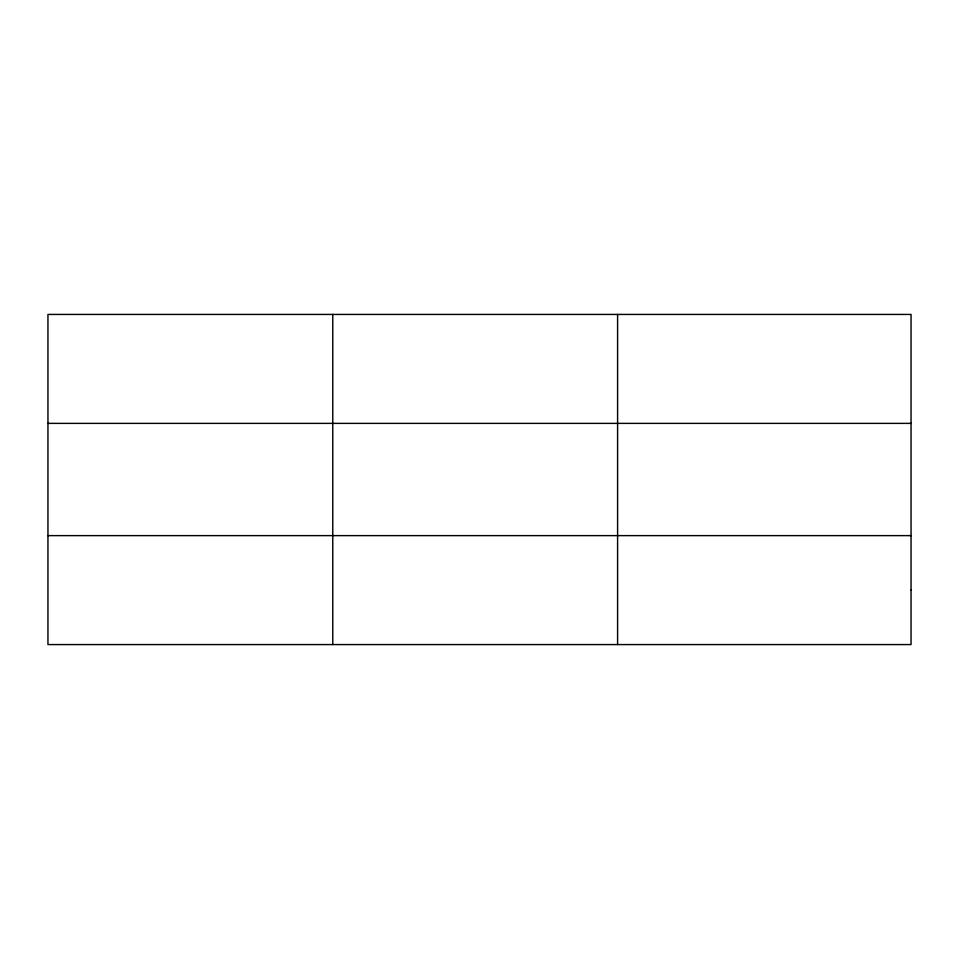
<?xml version="1.0" encoding="UTF-8"?>
<svg xmlns="http://www.w3.org/2000/svg" width="959" height="959" viewBox="0 0 959 959"><rect width="100%" height="100%" fill="white"/><g stroke="black" fill="none" stroke-linecap="round" stroke-linejoin="round"><path stroke-width="1.44" d="M332.773 314.432L332.773 644.568M617.596 314.432L617.596 644.568M47.95 423.375L911.05 423.375M47.95 535.625L911.05 535.625M911.05 590.097L911.05 644.568L47.95 644.568L47.95 314.432L911.05 314.432L911.05 590.097"/></g></svg>
